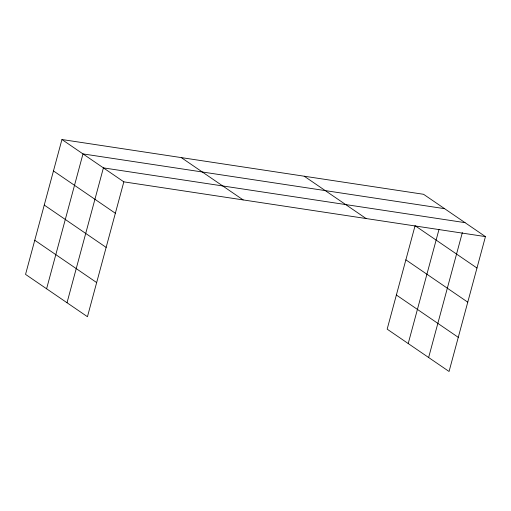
<?xml version="1.0" encoding="UTF-8"?>
<svg xmlns="http://www.w3.org/2000/svg" width="511" height="511" viewBox="0 0 511 511"><rect width="100%" height="100%" fill="white"/><g stroke="black" fill="none" stroke-linecap="round" stroke-linejoin="round"><path stroke-width="0.77" d="M61.94 139.522L25.55 274.388L87.445 316.711L123.834 181.846L61.94 139.522L423.555 194.289L485.45 236.612L449.06 371.478L387.166 329.154L415.079 225.702L476.974 268.026M46.597 288.779L82.986 153.913L444.602 208.68M67.018 302.742L103.407 167.876L465.023 222.649M408.212 343.545L439.019 229.362M428.633 357.515L462.34 232.607M123.834 181.846L485.45 236.612M304.224 176.212L366.119 218.542M405.868 259.837L467.763 302.167M396.376 295.013L458.271 337.343M181.271 157.592L243.166 199.922M53.463 170.93L115.358 213.259M44.253 205.071L106.147 247.401M34.761 240.247L96.656 282.57"/></g></svg>
